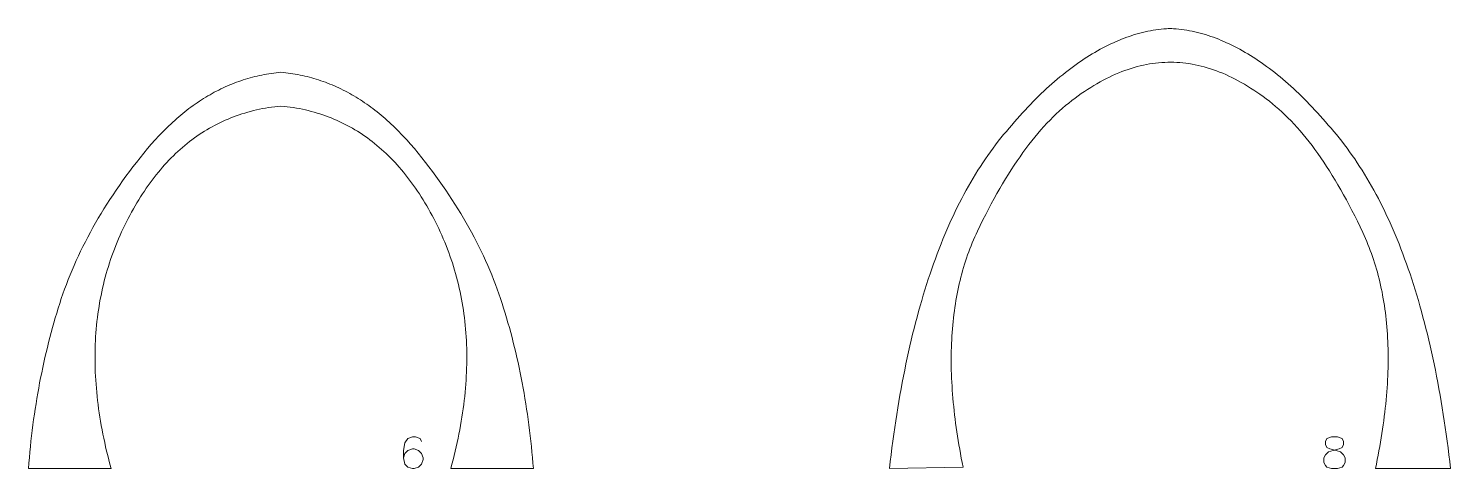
# Model space of a CAD drawing. Extents: x 0 to 8043, y -128 to 1090.
# Drawn here: x 497.1 to 875.7, y 3.8 to 121 of the extents above; entities that cross this region are included whole.
import ezdxf

# ---------------------------------------------------------------- set-up
doc = ezdxf.new("R2010")
doc.units = 0
doc.header["$MEASUREMENT"] = 0
doc.layers.get('0').update_dxf_attribs({"linetype": 'CONTINUOUS', "lineweight": 9})

msp = doc.modelspace()

# ---------------------------------------------------------------- linework, layer by layer
for points in [[(801.4598, 120.90792), (801.93608, 120.87824), (802.64113, 120.82084), (803.34637, 120.74994), (804.0518, 120.66555), (804.75742, 120.56767), (805.46322, 120.45629), (806.16921, 120.33142), (806.87538, 120.19306), (807.58175, 120.0412), (808.2883, 119.87586), (808.99504, 119.69702), (809.70196, 119.50468), (810.40907, 119.29886), (811.11637, 119.07954), (811.82386, 118.84673), (812.53153, 118.60042), (813.23939, 118.34063), (813.94744, 118.06734), (814.65567, 117.78056), (815.36409, 117.48028), (816.0727, 117.16651), (816.7815, 116.83925), (817.49048, 116.4985), (818.19965, 116.14425), (818.90901, 115.77652), (819.61855, 115.39528), (820.32828, 115.00056), (821.0382, 114.59234), (821.7483, 114.17063), (822.45859, 113.73543), (823.16907, 113.28674), (823.87974, 112.82455), (824.59059, 112.34887), (825.30163, 111.8597), (826.01286, 111.35703), (826.72427, 110.84087), (827.43588, 110.31122), (828.14766, 109.76807), (828.85964, 109.21144), (829.5718, 108.64131), (830.28415, 108.05768), (830.99669, 107.46057), (831.70941, 106.84996), (832.42232, 106.22586), (833.13542, 105.58827), (833.84871, 104.93718), (834.56218, 104.2726), (835.27584, 103.59453), (835.98968, 102.90297), (836.70372, 102.19791), (837.41794, 101.47936), (838.13234, 100.74732), (838.84694, 100.00178), (839.56172, 99.24275), (840.27669, 98.47023), (840.99184, 97.68422), (841.70719, 96.88471), (842.42272, 96.07171), (843.13843, 95.24522), (843.85434, 94.40523), (844.57043, 93.55176), (845.28671, 92.68479), (846.00317, 91.80432), (846.71578, 90.90949), (847.42049, 89.99942), (848.11729, 89.07411), (848.8062, 88.13355), (849.4872, 87.17775), (850.16031, 86.20671), (850.82551, 85.22042), (851.48281, 84.2189), (852.13222, 83.20213), (852.77372, 82.17011), (853.40732, 81.12286), (854.03302, 80.06036), (854.65082, 78.98262), (855.26072, 77.88964), (855.86272, 76.78142), (856.45682, 75.65795), (857.04301, 74.51924), (857.62131, 73.36529), (858.1917, 72.19609), (858.7542, 71.01166), (859.30879, 69.81198), (859.85549, 68.59705), (860.39428, 67.36689), (860.92517, 66.12148), (861.44817, 64.86083), (861.96326, 63.58494), (862.47045, 62.29381), (862.96974, 60.98743), (863.46113, 59.66581), (863.94462, 58.32895), (864.4202, 56.97685), (864.88789, 55.6095), (865.34768, 54.22691), (865.79956, 52.82908), (866.24355, 51.416), (866.67964, 49.98769), (867.10782, 48.54413), (867.5281, 47.08533), (867.94049, 45.61128), (868.34497, 44.122), (868.74155, 42.61747), (869.13023, 41.0977), (869.51101, 39.56268), (869.88389, 38.01242), (870.24887, 36.44693), (870.60595, 34.86618), (870.95513, 33.2702), (871.2964, 31.65897), (871.62978, 30.0325), (871.95526, 28.39079), (872.27283, 26.73384), (872.5825, 25.06164), (872.88428, 23.3742), (873.17815, 21.67152), (873.46412, 19.9536), (873.7422, 18.22043), (874.01237, 16.47202), (874.27464, 14.70837), (874.52901, 12.92948), (874.77548, 11.13534), (875.01405, 9.32596), (875.24471, 7.50134), (875.46748, 5.66148), (875.68235, 3.80637), (855.67728, 3.80613), (855.92752, 4.99788), (856.16815, 6.18295), (856.39918, 7.36134), (856.62061, 8.53305), (856.83244, 9.69807), (857.03466, 10.85642), (857.22728, 12.00808), (857.4103, 13.15307), (857.58371, 14.29137), (857.74752, 15.423), (857.90173, 16.54794), (858.04633, 17.6662), (858.18134, 18.77778), (858.30674, 19.88268), (858.42253, 20.9809), (858.52873, 22.07244), (858.62532, 23.1573), (858.71231, 24.23548), (858.78969, 25.30697), (858.85748, 26.37179), (858.91566, 27.42992), (858.96423, 28.48138), (859.00321, 29.52615), (859.03258, 30.56425), (859.05235, 31.59566), (859.06251, 32.62039), (859.06308, 33.63844), (859.05404, 34.64982), (859.0354, 35.65451), (859.00715, 36.65252), (858.9693, 37.64384), (858.92185, 38.62849), (858.8648, 39.60646), (858.79814, 40.57775), (858.72188, 41.54235), (858.63602, 42.50028), (858.54056, 43.45152), (858.43549, 44.39609), (858.32082, 45.33397), (858.19655, 46.26517), (858.06267, 47.18969), (857.91919, 48.10754), (857.76611, 49.0187), (857.60343, 49.92318), (857.43114, 50.82098), (857.24925, 51.71209), (857.05776, 52.59653), (856.85666, 53.47429), (856.64597, 54.34537), (856.42566, 55.20976), (856.19576, 56.06748), (855.95625, 56.91851), (855.70714, 57.76287), (855.44843, 58.60054), (855.18012, 59.43153), (854.9022, 60.25584), (854.61468, 61.07347), (854.31756, 61.88442), (854.01083, 62.68869), (853.6945, 63.48628), (853.36857, 64.27719), (853.03303, 65.06142), (852.6879, 65.83897), (852.33316, 66.60983), (851.61224, 68.13105), (850.88767, 69.62458), (850.15944, 71.09044), (849.42756, 72.52862), (848.69201, 73.93913), (847.9528, 75.32195), (847.20994, 76.6771), (846.46342, 78.00457), (845.71324, 79.30436), (844.9594, 80.57648), (844.20191, 81.82091), (843.44075, 83.03767), (842.67594, 84.22675), (841.90747, 85.38815), (841.13534, 86.52188), (840.35955, 87.62792), (839.5801, 88.70629), (838.797, 89.75698), (838.01024, 90.78), (837.21982, 91.77533), (836.42574, 92.74299), (835.628, 93.68297), (834.8266, 94.59527), (834.02155, 95.4799), (833.21283, 96.33684), (832.40046, 97.16611), (831.58443, 97.9677), (830.76475, 98.74161), (829.9414, 99.48785), (829.11439, 100.20641), (828.28373, 100.89729), (827.44941, 101.56049), (826.61375, 102.1997), (825.77906, 102.81863), (824.94536, 103.41726), (824.11262, 103.9956), (823.28087, 104.55364), (822.45009, 105.0914), (821.62029, 105.60886), (820.79147, 106.10602), (819.96362, 106.5829), (819.13675, 107.03948), (818.31085, 107.47577), (817.48594, 107.89177), (816.662, 108.28748), (815.83903, 108.66289), (815.01705, 109.01801), (814.19604, 109.35284), (813.376, 109.66737), (812.55695, 109.96161), (811.73887, 110.23556), (810.92177, 110.48922), (810.10564, 110.72258), (809.29049, 110.93566), (808.47632, 111.12844), (807.66312, 111.30092), (806.85091, 111.45312), (806.03966, 111.58502), (805.2294, 111.69663), (804.42011, 111.78794), (803.6118, 111.85897), (802.80447, 111.9097), (801.99811, 111.94014), (801.19273, 111.95029), (800.38729, 111.9461), (799.58073, 111.92164), (798.77304, 111.87689), (797.96423, 111.81185), (797.15429, 111.72653), (796.34322, 111.62093), (795.53102, 111.49504), (794.7177, 111.34886), (793.90325, 111.1824), (793.08767, 110.99566), (792.27097, 110.78863), (791.45313, 110.56132), (790.63417, 110.31372), (789.81409, 110.04584), (788.99288, 109.75767), (788.17054, 109.44921), (787.34707, 109.12048), (786.52247, 108.77145), (785.69675, 108.40215), (784.8699, 108.01256), (784.04193, 107.60268), (783.21283, 107.17252), (782.3826, 106.72207), (781.55124, 106.25134), (780.71876, 105.76032), (779.88515, 105.24902), (779.05041, 104.71744), (778.21454, 104.16557), (777.37755, 103.59341), (776.53943, 103.00097), (775.70019, 102.38825), (774.85981, 101.75524), (774.0206, 101.09824), (773.18485, 100.41353), (772.35254, 99.70112), (771.52369, 98.961), (770.69829, 98.19318), (769.87635, 97.39765), (769.05786, 96.57442), (768.24282, 95.72349), (767.43124, 94.84485), (766.62311, 93.93851), (765.81843, 93.00447), (765.0172, 92.04272), (764.21943, 91.05326), (763.42511, 90.03611), (762.63425, 88.99124), (761.84684, 87.91868), (761.06288, 86.81841), (760.28237, 85.69043), (759.50532, 84.53475), (758.73172, 83.35137), (757.96158, 82.14028), (757.19488, 80.90149), (756.43165, 79.63499), (755.67186, 78.34079), (754.91553, 77.01889), (754.16265, 75.66928), (753.41322, 74.29197), (752.66725, 72.88695), (751.92473, 71.45423), (751.18566, 69.99381), (750.45005, 68.50568), (749.71789, 66.98984), (749.35745, 66.22162), (749.00656, 65.44666), (748.66523, 64.66493), (748.33345, 63.87646), (748.01122, 63.08124), (747.69855, 62.27926), (747.39543, 61.47053), (747.10186, 60.65505), (746.81784, 59.83282), (746.54338, 59.00384), (746.27847, 58.16811), (746.02312, 57.32562), (745.77731, 56.47638), (745.54106, 55.6204), (745.31437, 54.75765), (745.09722, 53.88816), (744.88963, 53.01192), (744.69159, 52.12892), (744.50311, 51.23918), (744.32418, 50.34268), (744.1548, 49.43943), (743.99497, 48.52943), (743.8447, 47.61267), (743.70398, 46.68917), (743.57281, 45.75891), (743.4512, 44.8219), (743.33914, 43.87814), (743.23663, 42.92763), (743.14368, 41.97037), (743.06028, 41.00635), (742.98643, 40.03559), (742.92213, 39.05807), (742.86739, 38.0738), (742.8222, 37.08278), (742.78657, 36.085), (742.76048, 35.08048), (742.74395, 34.0692), (742.73698, 33.05118), (742.73955, 32.0264), (742.75168, 30.99486), (742.77337, 29.95658), (742.8046, 28.91155), (742.84539, 27.85976), (742.89573, 26.80122), (742.95563, 25.73594), (743.02507, 24.66389), (743.10407, 23.5851), (743.19263, 22.49956), (743.29074, 21.40726), (743.3984, 20.30821), (743.51561, 19.20242), (743.64237, 18.08987), (743.77869, 16.97056), (743.92457, 15.84451), (744.07999, 14.7117), (744.24497, 13.57215), (744.4195, 12.42584), (744.60358, 11.27278), (744.79722, 10.11297), (745.00041, 8.9464), (745.21316, 7.77309), (745.43545, 6.59302), (745.6673, 5.4062), (745.90871, 4.21263), (726.30531, 3.80637), (726.52018, 5.66148), (726.74294, 7.50134), (726.97361, 9.32596), (727.21218, 11.13534), (727.45865, 12.92948), (727.71302, 14.70837), (727.97529, 16.47202), (728.24546, 18.22043), (728.52353, 19.9536), (728.8095, 21.67152), (729.10338, 23.3742), (729.40515, 25.06164), (729.71483, 26.73384), (730.0324, 28.39079), (730.35788, 30.0325), (730.69125, 31.65897), (731.03253, 33.2702), (731.38171, 34.86618), (731.73879, 36.44693), (732.10377, 38.01242), (732.47665, 39.56268), (732.85743, 41.0977), (733.24611, 42.61747), (733.64269, 44.122), (734.04717, 45.61128), (734.45955, 47.08533), (734.87984, 48.54413), (735.30802, 49.98769), (735.74411, 51.416), (736.18809, 52.82908), (736.63998, 54.22691), (737.09976, 55.6095), (737.56745, 56.97685), (738.04304, 58.32895), (738.52653, 59.66581), (739.01792, 60.98743), (739.51721, 62.29381), (740.0244, 63.58494), (740.53949, 64.86083), (741.06248, 66.12148), (741.59337, 67.36689), (742.13217, 68.59705), (742.67886, 69.81198), (743.23346, 71.01166), (743.79595, 72.19609), (744.36635, 73.36529), (744.94464, 74.51924), (745.53084, 75.65795), (746.12494, 76.78142), (746.72694, 77.88964), (747.33684, 78.98262), (747.95464, 80.06036), (748.58034, 81.12286), (749.21394, 82.17011), (749.85544, 83.20213), (750.50484, 84.2189), (751.16215, 85.22042), (751.82735, 86.20671), (752.50045, 87.17775), (753.18146, 88.13355), (753.87036, 89.07411), (754.56717, 89.99942), (755.27188, 90.90949), (755.98448, 91.80432), (756.70095, 92.68479), (757.41723, 93.55176), (758.13332, 94.40523), (758.84922, 95.24522), (759.56494, 96.07171), (760.28047, 96.88471), (760.99581, 97.68422), (761.71097, 98.47023), (762.42594, 99.24275), (763.14072, 100.00178), (763.85531, 100.74732), (764.56972, 101.47936), (765.28394, 102.19791), (765.99797, 102.90297), (766.71182, 103.59453), (767.42548, 104.2726), (768.13895, 104.93718), (768.85223, 105.58827), (769.56533, 106.22586), (770.27824, 106.84996), (770.99097, 107.46057), (771.7035, 108.05768), (772.41585, 108.64131), (773.12802, 109.21144), (773.83999, 109.76807), (774.55178, 110.31122), (775.26338, 110.84087), (775.9748, 111.35703), (776.68602, 111.8597), (777.39706, 112.34887), (778.10792, 112.82455), (778.81858, 113.28674), (779.52906, 113.73543), (780.23935, 114.17063), (780.94946, 114.59234), (781.65938, 115.00056), (782.36911, 115.39528), (783.07865, 115.77652), (783.78801, 116.14425), (784.49718, 116.4985), (785.20616, 116.83925), (785.91495, 117.16651), (786.62356, 117.48028), (787.33198, 117.78056), (788.04022, 118.06734), (788.74827, 118.34063), (789.45613, 118.60042), (790.1638, 118.84673), (790.87129, 119.07954), (791.57858, 119.29886), (792.2857, 119.50468), (792.99262, 119.69702), (793.69936, 119.87586), (794.40591, 120.0412), (795.11227, 120.19306), (795.81845, 120.33142), (796.52444, 120.45629), (797.23024, 120.56767), (797.93586, 120.66555), (798.64128, 120.74994), (799.34653, 120.82084), (800.05158, 120.87824), (800.52983, 120.90804), (800.52653, 120.95258), (800.99383, 120.9324), (801.46113, 120.95258)], [(564.934, 109.24311), (565.57571, 109.17129), (566.21509, 109.0908), (566.85213, 109.00163), (567.48684, 108.90377), (568.11922, 108.79724), (568.74926, 108.68203), (569.37698, 108.55813), (570.00236, 108.42556), (570.62541, 108.2843), (571.24612, 108.13437), (571.86451, 107.97576), (572.48056, 107.80846), (573.09428, 107.63249), (573.70567, 107.44783), (574.31472, 107.2545), (574.92145, 107.05248), (575.52584, 106.84179), (576.12789, 106.62241), (576.72762, 106.39436), (577.32501, 106.15763), (577.92007, 105.91221), (578.5128, 105.65812), (579.1032, 105.39534), (579.69126, 105.12388), (580.277, 104.84375), (580.8604, 104.55493), (581.44146, 104.25744), (582.0202, 103.95126), (582.5966, 103.63641), (583.17067, 103.31287), (583.74241, 102.98066), (584.31181, 102.63976), (584.87889, 102.29018), (585.44363, 101.93193), (586.00604, 101.56499), (586.56611, 101.18938), (587.12386, 100.80508), (587.67927, 100.4121), (588.23235, 100.01045), (588.7831, 99.60011), (589.33151, 99.1811), (589.87759, 98.7534), (590.42134, 98.31702), (590.96276, 97.87197), (591.50185, 97.41823), (592.0386, 96.95581), (592.57302, 96.48471), (593.10511, 96.00494), (593.63486, 95.51648), (594.16229, 95.01934), (594.68738, 94.51353), (595.21014, 93.99903), (595.73057, 93.47585), (596.24866, 92.94399), (596.76442, 92.40346), (597.78895, 91.29634), (598.80415, 90.15451), (599.81002, 88.97795), (600.80656, 87.76667), (601.78929, 86.53736), (602.75375, 85.30669), (603.69992, 84.07467), (604.62782, 82.84129), (605.53744, 81.60655), (606.42877, 80.37046), (607.30183, 79.13302), (608.1566, 77.89422), (608.9931, 76.65406), (609.81132, 75.41255), (610.61125, 74.16969), (611.39291, 72.92547), (612.15628, 71.67989), (612.90138, 70.43296), (613.6282, 69.18468), (614.33673, 67.93504), (615.02699, 66.68404), (615.69897, 65.43169), (616.35267, 64.17798), (616.98808, 62.92292), (617.60522, 61.66651), (618.20408, 60.40873), (618.78465, 59.14961), (619.34695, 57.88913), (619.89097, 56.62729), (620.41671, 55.3641), (620.92417, 54.09955), (621.41334, 52.83365), (621.88424, 51.56639), (622.33686, 50.29778), (622.7712, 49.02781), (623.18726, 47.75649), (623.58958, 46.48132), (623.98273, 45.19981), (624.36669, 43.91196), (624.74147, 42.61777), (625.10707, 41.31724), (625.46349, 40.01036), (625.81072, 38.69715), (626.14877, 37.3776), (626.47764, 36.0517), (626.79733, 34.71947), (627.10784, 33.38089), (627.40916, 32.03598), (627.7013, 30.68472), (627.98426, 29.32712), (628.25804, 27.96319), (628.52264, 26.59291), (628.77805, 25.21629), (629.02428, 23.83333), (629.26133, 22.44403), (629.4892, 21.04839), (629.70788, 19.64641), (629.91739, 18.23809), (630.11771, 16.82342), (630.30885, 15.40242), (630.49081, 13.97508), (630.66358, 12.54139), (630.82717, 11.10137), (630.98158, 9.655), (631.12681, 8.20229), (631.26286, 6.74325), (631.38972, 5.27786), (631.50741, 3.80613), (609.50182, 3.80616), (609.81654, 4.9712), (610.11924, 6.13181), (610.40992, 7.28801), (610.68859, 8.43979), (610.95524, 9.58715), (611.20988, 10.7301), (611.45251, 11.86862), (611.68312, 13.00273), (611.90172, 14.13242), (612.1083, 15.25768), (612.30287, 16.37853), (612.48542, 17.49497), (612.65596, 18.60698), (612.81449, 19.71457), (612.961, 20.81775), (613.09549, 21.9165), (613.21797, 23.01084), (613.32844, 24.10076), (613.42689, 25.18626), (613.51333, 26.26735), (613.58775, 27.34401), (613.65016, 28.41625), (613.70056, 29.48408), (613.73894, 30.54749), (613.7653, 31.60648), (613.77965, 32.66105), (613.78199, 33.7112), (613.77231, 34.75693), (613.75062, 35.79825), (613.71691, 36.83515), (613.67119, 37.86762), (613.61345, 38.89568), (613.5437, 39.91932), (613.46194, 40.93854), (613.36816, 41.95335), (613.26236, 42.96373), (613.14456, 43.9697), (613.01473, 44.97124), (612.8729, 45.96837), (612.71905, 46.96108), (612.55318, 47.94937), (612.3753, 48.93325), (612.1854, 49.9127), (611.98349, 50.88774), (611.76957, 51.85835), (611.54363, 52.82455), (611.30568, 53.78633), (611.05571, 54.74369), (610.79373, 55.69663), (610.51973, 56.64516), (610.23372, 57.58926), (609.9357, 58.52895), (609.62566, 59.46422), (609.3036, 60.39507), (608.96953, 61.3215), (608.62345, 62.24351), (608.26535, 63.1611), (607.89524, 64.07428), (607.51311, 64.98304), (607.11897, 65.88737), (606.71282, 66.78729), (606.29465, 67.68279), (605.86446, 68.57387), (605.42226, 69.46054), (604.97102, 70.3387), (604.5137, 71.20429), (604.05029, 72.0573), (603.58082, 72.89772), (603.10526, 73.72557), (602.62363, 74.54084), (602.13591, 75.34354), (601.64213, 76.13365), (601.14226, 76.91118), (600.63631, 77.67614), (600.12429, 78.42851), (599.60619, 79.16831), (599.08201, 79.89553), (598.55176, 80.61017), (598.01543, 81.31223), (597.47302, 82.00171), (596.92453, 82.67861), (596.36996, 83.34293), (595.80932, 83.99468), (595.2426, 84.63384), (594.6698, 85.26043), (594.09092, 85.87443), (593.50597, 86.47586), (592.91493, 87.06471), (592.31782, 87.64098), (591.71464, 88.20467), (591.10537, 88.75579), (590.49003, 89.29432), (589.86861, 89.82027), (589.24111, 90.33365), (588.60754, 90.83445), (587.96788, 91.32267), (587.32215, 91.7983), (586.67034, 92.26136), (586.01246, 92.71184), (585.34849, 93.14975), (584.67845, 93.57507), (584.00233, 93.98781), (583.32013, 94.38798), (582.63186, 94.77557), (581.93751, 95.15057), (581.23708, 95.513), (580.53057, 95.86285), (579.81798, 96.20012), (579.09932, 96.52481), (578.37458, 96.83692), (577.64376, 97.13646), (576.90687, 97.42341), (576.16389, 97.69779), (575.41484, 97.95959), (574.65971, 98.2088), (573.8985, 98.44544), (573.13122, 98.6695), (572.35786, 98.88098), (571.57842, 99.07988), (570.7929, 99.26621), (570.0013, 99.43995), (569.20363, 99.60112), (568.39988, 99.7497), (567.59005, 99.88571), (566.77415, 100.00914), (565.95216, 100.11999), (565.1241, 100.21826), (564.28996, 100.30395), (563.45582, 100.21826), (562.62776, 100.11999), (561.80578, 100.00914), (560.98987, 99.88571), (560.18005, 99.7497), (559.3763, 99.60112), (558.57862, 99.43995), (557.78703, 99.26621), (557.00151, 99.07988), (556.22207, 98.88098), (555.44871, 98.6695), (554.68142, 98.44544), (553.92022, 98.2088), (553.16509, 97.95959), (552.41604, 97.69779), (551.67306, 97.42341), (550.93617, 97.13646), (550.20535, 96.83692), (549.48061, 96.52481), (548.76194, 96.20012), (548.04936, 95.86285), (547.34285, 95.513), (546.64242, 95.15057), (545.94807, 94.77557), (545.25979, 94.38798), (544.5776, 93.98781), (543.90148, 93.57507), (543.23143, 93.14975), (542.56747, 92.71184), (541.90958, 92.26136), (541.25778, 91.7983), (540.61204, 91.32267), (539.97239, 90.83445), (539.33882, 90.33365), (538.71132, 89.82027), (538.0899, 89.29432), (537.47455, 88.75579), (536.86529, 88.20467), (536.2621, 87.64098), (535.66499, 87.06471), (535.07396, 86.47586), (534.48901, 85.87443), (533.91013, 85.26043), (533.33733, 84.63384), (532.77061, 83.99468), (532.20997, 83.34293), (531.6554, 82.67861), (531.10691, 82.00171), (530.5645, 81.31223), (530.02817, 80.61017), (529.49791, 79.89553), (528.97374, 79.16831), (528.45564, 78.42851), (527.94361, 77.67614), (527.43767, 76.91118), (526.9378, 76.13365), (526.44401, 75.34354), (525.9563, 74.54084), (525.47467, 73.72557), (524.99911, 72.89772), (524.52963, 72.0573), (524.06623, 71.20429), (523.60891, 70.3387), (523.15766, 69.46054), (522.71546, 68.57387), (522.28528, 67.68279), (521.86711, 66.78729), (521.46095, 65.88737), (521.06681, 64.98304), (520.68469, 64.07428), (520.31457, 63.1611), (519.95648, 62.24351), (519.61039, 61.3215), (519.27632, 60.39507), (518.95427, 59.46422), (518.64423, 58.52895), (518.34621, 57.58926), (518.06019, 56.64516), (517.7862, 55.69663), (517.52422, 54.74369), (517.27425, 53.78633), (517.0363, 52.82455), (516.81036, 51.85835), (516.59643, 50.88774), (516.39452, 49.9127), (516.20463, 48.93325), (516.02675, 47.94937), (515.86088, 46.96108), (515.70703, 45.96837), (515.56519, 44.97124), (515.43537, 43.9697), (515.31756, 42.96373), (515.21177, 41.95335), (515.11799, 40.93854), (515.03622, 39.91932), (514.96647, 38.89568), (514.90874, 37.86762), (514.86302, 36.83515), (514.82931, 35.79825), (514.80762, 34.75693), (514.79794, 33.7112), (514.80028, 32.66105), (514.81463, 31.60648), (514.84099, 30.54749), (514.87937, 29.48408), (514.92977, 28.41625), (514.99217, 27.34401), (515.0666, 26.26735), (515.15304, 25.18626), (515.25149, 24.10076), (515.36195, 23.01084), (515.48444, 21.9165), (515.61893, 20.81775), (515.76544, 19.71457), (515.92397, 18.60698), (516.0945, 17.49497), (516.27706, 16.37853), (516.47163, 15.25768), (516.67821, 14.13242), (516.89681, 13.00273), (517.12742, 11.86862), (517.37004, 10.7301), (517.62468, 9.58715), (517.89134, 8.43979), (518.17001, 7.28801), (518.46069, 6.13181), (518.76339, 4.9712), (519.0781, 3.80616), (497.07252, 3.80613), (497.1902, 5.27786), (497.31707, 6.74325), (497.45311, 8.20229), (497.59834, 9.655), (497.75275, 11.10137), (497.91635, 12.54139), (498.08912, 13.97508), (498.27108, 15.40242), (498.46222, 16.82342), (498.66254, 18.23809), (498.87204, 19.64641), (499.09073, 21.04839), (499.31859, 22.44403), (499.55564, 23.83333), (499.80188, 25.21629), (500.05729, 26.59291), (500.32189, 27.96319), (500.59566, 29.32712), (500.87862, 30.68472), (501.17076, 32.03598), (501.47209, 33.38089), (501.7826, 34.71947), (502.10228, 36.0517), (502.43115, 37.3776), (502.76921, 38.69715), (503.11644, 40.01036), (503.47286, 41.31724), (503.83846, 42.61777), (504.21324, 43.91196), (504.5972, 45.19981), (504.99034, 46.48132), (505.39267, 47.75649), (505.80873, 49.02781), (506.24307, 50.29778), (506.69569, 51.56639), (507.16658, 52.83365), (507.65576, 54.09955), (508.16322, 55.3641), (508.68896, 56.62729), (509.23297, 57.88913), (509.79527, 59.14961), (510.37585, 60.40873), (510.97471, 61.66651), (511.59184, 62.92292), (512.22726, 64.17798), (512.88096, 65.43169), (513.55294, 66.68404), (514.24319, 67.93504), (514.95173, 69.18468), (515.67855, 70.43296), (516.42364, 71.67989), (517.18702, 72.92547), (517.96867, 74.16969), (518.76861, 75.41255), (519.58683, 76.65406), (520.42332, 77.89422), (521.2781, 79.13302), (522.15116, 80.37046), (523.04249, 81.60655), (523.95211, 82.84129), (524.88, 84.07467), (525.82618, 85.30669), (526.79063, 86.53736), (527.77337, 87.76667), (528.76991, 88.97795), (529.77578, 90.15451), (530.79098, 91.29634), (531.8155, 92.40346), (532.33127, 92.94399), (532.84936, 93.47585), (533.36979, 93.99903), (533.89255, 94.51353), (534.41764, 95.01934), (534.94506, 95.51648), (535.47482, 96.00494), (536.00691, 96.48471), (536.54133, 96.95581), (537.07808, 97.41823), (537.61717, 97.87197), (538.15858, 98.31702), (538.70233, 98.7534), (539.24842, 99.1811), (539.79683, 99.60011), (540.34758, 100.01045), (540.90066, 100.4121), (541.45607, 100.80508), (542.01381, 101.18938), (542.57389, 101.56499), (543.1363, 101.93193), (543.70104, 102.29018), (544.26811, 102.63976), (544.83752, 102.98066), (545.40926, 103.31287), (545.98333, 103.63641), (546.55973, 103.95126), (547.13846, 104.25744), (547.71953, 104.55493), (548.30293, 104.84375), (548.88866, 105.12388), (549.47673, 105.39534), (550.06712, 105.65812), (550.65985, 105.91221), (551.25491, 106.15763), (551.85231, 106.39436), (552.45203, 106.62241), (553.05409, 106.84179), (553.65848, 107.05248), (554.2652, 107.2545), (554.87426, 107.44783), (555.48565, 107.63249), (556.09937, 107.80846), (556.71542, 107.97576), (557.3338, 108.13437), (557.95452, 108.2843), (558.57757, 108.42556), (559.20295, 108.55813), (559.83066, 108.68203), (560.46071, 108.79724), (561.09309, 108.90377), (561.7278, 109.00163), (562.36484, 109.0908), (563.00422, 109.17129), (563.64592, 109.24311), (564.28996, 109.30624)], [(843.98698, 3.80613), (845.59453, 3.80613), (846.8002, 4.20802), (847.20208, 4.60991), (847.60397, 5.41368), (847.60397, 6.61935), (847.20208, 7.42312), (846.39831, 8.2269), (845.19264, 8.62879), (843.58509, 9.03068), (842.78132, 9.43256), (842.37943, 10.23634), (842.37943, 11.04012), (842.78132, 11.84389), (843.98698, 12.24578), (845.59453, 12.24578), (846.8002, 11.84389), (847.20208, 11.04012), (847.20208, 10.23634), (846.8002, 9.43256), (845.99642, 9.03068), (844.38887, 8.62879), (843.1832, 8.2269), (842.37943, 7.42312), (841.97754, 6.61935), (841.97754, 5.41368), (842.37943, 4.60991), (842.78132, 4.20802)]]:
    msp.add_lwpolyline(points, close=True)
msp.add_lwpolyline([(601.73781, 11.04012), (601.33592, 11.84389), (600.13026, 12.24578), (599.32648, 12.24578), (598.12082, 11.84389), (597.31704, 10.63823), (596.91516, 8.62879), (596.91516, 6.61935), (597.31704, 5.0118), (598.12082, 4.20802), (599.32648, 3.80613), (599.72837, 3.80613), (600.93404, 4.20802), (601.73781, 5.0118), (602.1397, 6.21746), (602.1397, 6.61935), (601.73781, 7.82501), (600.93404, 8.62879), (599.72837, 9.03068), (599.32648, 9.03068), (598.12082, 8.62879), (597.31704, 7.82501), (596.91516, 6.61935)])

doc.saveas('drawing.dxf')
